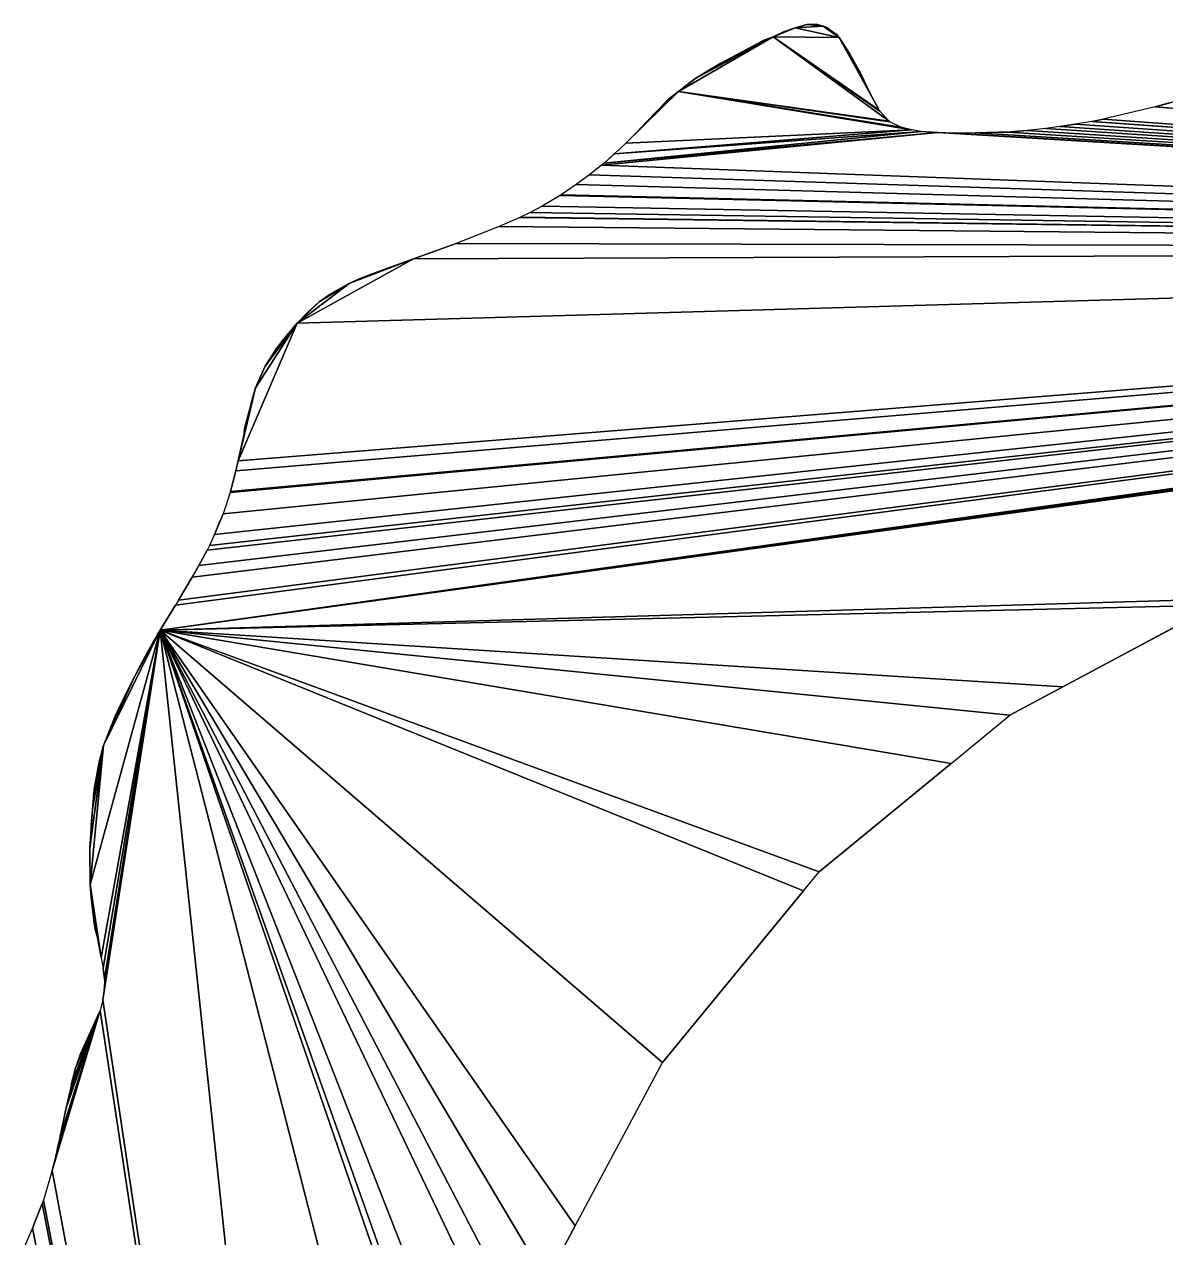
# Model space of a CAD drawing. Extents: x -96 to 96, y -91 to 94.
# Drawn here: x -83 to -26.8, y 25.8 to 85.6 of the extents above; entities that cross this region are included whole.
import ezdxf

# ---------------------------------------------------------------- set-up
doc = ezdxf.new("R2010")
doc.units = 0

msp = doc.modelspace()

# ---------------------------------------------------------------- linework, layer by layer
for points in [[(-44.42, 85.577, 104), (-44.499, 85.567, 104), (-45.021, 85.421, 104)], [(-43.633, 85.494, 104), (-44.42, 85.577, 104), (-45.021, 85.421, 104)], [(-42.853, 84.944, 104), (-43.633, 85.494, 104), (-45.021, 85.421, 104)], [(-43.633, 85.494, 104), (-43.977, 85.591, 104), (-44.42, 85.577, 104)], [(-43.238, 85.267, 104), (-43.455, 85.436, 104), (-43.633, 85.494, 104)], [(-42.853, 84.944, 104), (-43.238, 85.267, 104), (-43.633, 85.494, 104)], [(-46.101, 84.97, 104), (-49.908, 82.932, 104), (-50.761, 82.271, 104)], [(-40.38, 80.813, 104), (-46.101, 84.97, 104), (-50.761, 82.271, 104)], [(-46.101, 84.97, 104), (-49.194, 83.356, 104), (-49.908, 82.932, 104)], [(-46.101, 84.97, 104), (-48.674, 83.668, 104), (-49.194, 83.356, 104)], [(-46.101, 84.97, 104), (-46.637, 84.762, 104), (-48.674, 83.668, 104)], [(-46.101, 84.97, 104), (-46.586, 84.788, 104), (-46.637, 84.762, 104)], [(-45.021, 85.421, 104), (-45.593, 85.215, 104), (-46.101, 84.97, 104)], [(-42.853, 84.944, 104), (-45.021, 85.421, 104), (-46.101, 84.97, 104)], [(-40.874, 81.367, 104), (-42.853, 84.944, 104), (-46.101, 84.97, 104)], [(-40.824, 81.29, 104), (-40.874, 81.367, 104), (-46.101, 84.97, 104)], [(-40.38, 80.813, 104), (-40.824, 81.29, 104), (-46.101, 84.97, 104)], [(-45.021, 85.421, 104), (-45.543, 85.236, 104), (-45.593, 85.215, 104)], [(-42.853, 84.944, 104), (-42.935, 85.052, 104), (-43.238, 85.267, 104)], [(-42.332, 84.149, 104), (-42.447, 84.344, 104), (-42.853, 84.944, 104)], [(-41.797, 83.187, 104), (-42.332, 84.149, 104), (-42.853, 84.944, 104)], [(-41.317, 82.182, 104), (-41.797, 83.187, 104), (-42.853, 84.944, 104)], [(-40.874, 81.367, 104), (-41.317, 82.182, 104), (-42.853, 84.944, 104)], [(-41.797, 83.187, 104), (-41.799, 83.191, 104), (-42.332, 84.149, 104)], [(-49.194, 83.356, 104), (-49.195, 83.356, 104), (-49.908, 82.932, 104)], [(-41.317, 82.182, 104), (-41.367, 82.292, 104), (-41.797, 83.187, 104)], [(-49.908, 82.932, 104), (-50.392, 82.567, 104), (-50.761, 82.271, 104)], [(-49.908, 82.932, 104), (-49.986, 82.877, 104), (-50.392, 82.567, 104)], [(-50.761, 82.271, 104), (-52.831, 80.254, 104), (-53.354, 79.732, 104)], [(-39.28, 80.383, 104), (-50.761, 82.271, 104), (-53.354, 79.732, 104)], [(-50.761, 82.271, 104), (-52.332, 80.784, 104), (-52.831, 80.254, 104)], [(-50.761, 82.271, 104), (-52.298, 80.823, 104), (-52.332, 80.784, 104)], [(-50.761, 82.271, 104), (-51.362, 81.783, 104), (-52.298, 80.823, 104)], [(-50.761, 82.271, 104), (-51.283, 81.865, 104), (-51.362, 81.783, 104)], [(-50.761, 82.271, 104), (-51.252, 81.894, 104), (-51.283, 81.865, 104)], [(-50.761, 82.271, 104), (-51.112, 82.005, 104), (-51.252, 81.894, 104)], [(-40.349, 80.79, 104), (-40.38, 80.813, 104), (-50.761, 82.271, 104)], [(-39.802, 80.523, 104), (-40.349, 80.79, 104), (-50.761, 82.271, 104)], [(-39.751, 80.502, 104), (-39.802, 80.523, 104), (-50.761, 82.271, 104)], [(-39.28, 80.383, 104), (-39.751, 80.502, 104), (-50.761, 82.271, 104)], [(-40.874, 81.367, 104), (-41.271, 82.103, 104), (-41.317, 82.182, 104)], [(-51.362, 81.783, 104), (-51.832, 81.311, 104), (-52.298, 80.823, 104)], [(57.738, 74.516, 104), (-27.276, 81.529, 104), (-29.84, 80.917, 104)], [(-26.247, 81.805, 104), (-26.754, 81.678, 104), (-27.276, 81.529, 104)], [(57.738, 74.516, 104), (-26.247, 81.805, 104), (-27.276, 81.529, 104)], [(57.738, 74.516, 104), (-30.406, 80.8, 104), (-31.199, 80.667, 104)], [(57.738, 74.516, 104), (-30.362, 80.808, 104), (-30.406, 80.8, 104)], [(-29.84, 80.917, 104), (-30.309, 80.821, 104), (-30.362, 80.808, 104)], [(57.738, 74.516, 104), (-29.84, 80.917, 104), (-30.362, 80.808, 104)], [(-29.84, 80.917, 104), (-29.84, 80.917, 104), (-30.309, 80.821, 104)], [(-37.981, 80.253, 104), (-54.427, 78.744, 104), (-54.547, 78.647, 104)], [(57.738, 74.516, 104), (-37.981, 80.253, 104), (-54.547, 78.647, 104)], [(-38.801, 80.305, 104), (-53.91, 79.216, 104), (-54.427, 78.744, 104)], [(-37.981, 80.253, 104), (-38.801, 80.305, 104), (-54.427, 78.744, 104)], [(-39.28, 80.383, 104), (-53.354, 79.732, 104), (-53.91, 79.216, 104)], [(-38.801, 80.305, 104), (-39.28, 80.383, 104), (-53.91, 79.216, 104)], [(-37.981, 80.253, 104), (-37.994, 80.254, 104), (-38.801, 80.305, 104)], [(57.738, 74.516, 104), (-37.196, 80.222, 104), (-37.981, 80.253, 104)], [(57.738, 74.516, 104), (-37.192, 80.222, 104), (-37.196, 80.222, 104)], [(57.738, 74.516, 104), (-36.132, 80.238, 104), (-37.192, 80.222, 104)], [(-34.54, 80.278, 104), (-35.004, 80.27, 104), (-36.132, 80.238, 104)], [(57.738, 74.516, 104), (-34.54, 80.278, 104), (-36.132, 80.238, 104)], [(-35.004, 80.27, 104), (-35.569, 80.26, 104), (-36.132, 80.238, 104)], [(-34.54, 80.278, 104), (-34.915, 80.273, 104), (-35.004, 80.27, 104)], [(-33.582, 80.365, 104), (-34.229, 80.311, 104), (-34.54, 80.278, 104)], [(57.738, 74.516, 104), (-33.582, 80.365, 104), (-34.54, 80.278, 104)], [(57.738, 74.516, 104), (-32.666, 80.457, 104), (-33.582, 80.365, 104)], [(57.738, 74.516, 104), (-31.973, 80.549, 104), (-32.666, 80.457, 104)], [(-31.199, 80.667, 104), (-31.217, 80.665, 104), (-31.973, 80.549, 104)], [(57.738, 74.516, 104), (-31.199, 80.667, 104), (-31.973, 80.549, 104)], [(-53.91, 79.216, 104), (-53.927, 79.202, 104), (-54.427, 78.744, 104)], [(57.738, 74.516, 104), (-54.547, 78.647, 104), (-55.143, 78.179, 104)], [(57.738, 74.516, 104), (-55.143, 78.179, 104), (-55.807, 77.696, 104)], [(57.738, 74.516, 104), (-56.587, 77.16, 104), (-57.481, 76.634, 104)], [(57.738, 74.516, 104), (-56.54, 77.19, 104), (-56.587, 77.16, 104)], [(57.738, 74.516, 104), (-55.807, 77.696, 104), (-56.54, 77.19, 104)], [(57.738, 74.516, 104), (-57.481, 76.634, 104), (-58.068, 76.322, 104)], [(57.738, 74.516, 104), (-58.578, 76.067, 104), (-59.599, 75.63, 104)], [(57.738, 74.516, 104), (-58.541, 76.085, 104), (-58.578, 76.067, 104)], [(57.738, 74.516, 104), (-58.068, 76.322, 104), (-58.541, 76.085, 104)], [(57.738, 74.516, 104), (-59.599, 75.63, 104), (-61.718, 74.798, 104)], [(-61.718, 74.798, 104), (-63.77, 74.047, 104), (-63.813, 74.03, 104)], [(57.738, 74.516, 104), (-61.718, 74.798, 104), (-63.813, 74.03, 104)], [(57.738, 74.516, 104), (-75.537, 56.974, 104), (-76.301, 55.739, 104)], [(8.004, 67.535, 104), (57.738, 74.516, 104), (-76.301, 55.739, 104)], [(57.738, 74.516, 104), (-75.386, 57.222, 104), (-75.537, 56.974, 104)], [(57.738, 74.516, 104), (-74.715, 58.354, 104), (-75.386, 57.222, 104)], [(57.738, 74.516, 104), (-74.382, 58.922, 104), (-74.715, 58.354, 104)], [(57.738, 74.516, 104), (-73.975, 59.678, 104), (-74.382, 58.922, 104)], [(57.738, 74.516, 104), (-73.856, 59.914, 104), (-73.975, 59.678, 104)], [(57.738, 74.516, 104), (-73.613, 60.453, 104), (-73.856, 59.914, 104)], [(57.738, 74.516, 104), (-73.197, 61.48, 104), (-73.613, 60.453, 104)], [(57.738, 74.516, 104), (-72.846, 62.524, 104), (-73.197, 61.48, 104)], [(57.738, 74.516, 104), (-72.831, 62.574, 104), (-72.846, 62.524, 104)], [(57.738, 74.516, 104), (-72.569, 63.593, 104), (-72.831, 62.574, 104)], [(57.738, 74.516, 104), (-72.447, 64.084, 104), (-72.569, 63.593, 104)], [(57.738, 74.516, 104), (-69.54, 70.863, 104), (-72.447, 64.084, 104)], [(57.738, 74.516, 104), (-63.813, 74.03, 104), (-69.54, 70.863, 104)], [(-63.813, 74.03, 104), (-66.991, 72.818, 104), (-69.54, 70.863, 104)], [(-63.813, 74.03, 104), (-64.774, 73.697, 104), (-66.991, 72.818, 104)], [(-64.774, 73.697, 104), (-66.521, 73.038, 104), (-66.991, 72.818, 104)], [(-64.774, 73.697, 104), (-65.936, 73.268, 104), (-66.521, 73.038, 104)], [(-63.813, 74.03, 104), (-63.887, 74.006, 104), (-64.774, 73.697, 104)], [(-66.521, 73.038, 104), (-66.953, 72.836, 104), (-66.991, 72.818, 104)], [(-66.991, 72.818, 104), (-68.467, 71.918, 104), (-69.54, 70.863, 104)], [(-66.991, 72.818, 104), (-67.593, 72.479, 104), (-68.467, 71.918, 104)], [(-67.593, 72.479, 104), (-67.989, 72.252, 104), (-68.467, 71.918, 104)], [(-66.991, 72.818, 104), (-67.535, 72.515, 104), (-67.593, 72.479, 104)], [(-68.467, 71.918, 104), (-69.016, 71.403, 104), (-69.54, 70.863, 104)], [(-68.467, 71.918, 104), (-68.468, 71.916, 104), (-69.016, 71.403, 104)], [(-69.016, 71.403, 104), (-69.034, 71.386, 104), (-69.54, 70.863, 104)], [(-69.54, 70.863, 104), (-71.599, 67.678, 104), (-72.447, 64.084, 104)], [(-69.54, 70.863, 104), (-71.114, 68.745, 104), (-71.599, 67.678, 104)], [(-69.54, 70.863, 104), (-70.611, 69.539, 104), (-71.114, 68.745, 104)], [(-69.54, 70.863, 104), (-70.299, 69.961, 104), (-70.611, 69.539, 104)], [(-69.54, 70.863, 104), (-70.072, 70.243, 104), (-70.299, 69.961, 104)], [(-69.54, 70.863, 104), (-69.99, 70.352, 104), (-70.072, 70.243, 104)], [(-70.299, 69.961, 104), (-70.594, 69.564, 104), (-70.611, 69.539, 104)], [(-70.299, 69.961, 104), (-70.4, 69.832, 104), (-70.594, 69.564, 104)], [(-70.4, 69.832, 104), (-70.4, 69.832, 104), (-70.299, 69.961, 104)], [(-70.299, 69.961, 104), (-70.4, 69.832, 104), (-70.299, 69.961, 104)], [(-70.072, 70.243, 104), (-70.186, 70.101, 104), (-70.299, 69.961, 104)], [(-70.299, 69.961, 104), (-70.186, 70.101, 104), (-70.299, 69.961, 104)], [(-70.611, 69.539, 104), (-71.091, 68.786, 104), (-71.114, 68.745, 104)], [(-70.611, 69.539, 104), (-70.636, 69.503, 104), (-71.091, 68.786, 104)], [(-70.594, 69.564, 104), (-70.611, 69.539, 104), (-70.594, 69.564, 104)], [(-70.594, 69.564, 104), (-70.594, 69.564, 104), (-70.4, 69.832, 104)], [(-70.4, 69.832, 104), (-70.594, 69.564, 104), (-70.4, 69.832, 104)], [(-71.114, 68.745, 104), (-71.467, 67.969, 104), (-71.599, 67.678, 104)], [(-71.114, 68.745, 104), (-71.368, 68.215, 104), (-71.467, 67.969, 104)], [(-71.599, 67.678, 104), (-72.164, 65.419, 104), (-72.447, 64.084, 104)], [(-71.599, 67.678, 104), (-72.144, 65.678, 104), (-72.164, 65.419, 104)], [(-71.599, 67.678, 104), (-71.748, 67.221, 104), (-72.144, 65.678, 104)], [(-71.467, 67.969, 104), (-71.575, 67.743, 104), (-71.599, 67.678, 104)], [(7.878, 67.516, 104), (8.004, 67.535, 104), (-76.301, 55.739, 104)], [(7.082, 67.394, 104), (7.878, 67.516, 104), (-76.301, 55.739, 104)], [(-76.301, 55.739, 104), (6.165, 67.221, 104), (7.082, 67.394, 104)], [(-76.301, 55.739, 104), (5.625, 67.086, 104), (6.165, 67.221, 104)], [(-76.301, 55.739, 104), (5.379, 67.035, 104), (5.625, 67.086, 104)], [(-76.301, 55.739, 104), (5.21, 66.992, 104), (5.379, 67.035, 104)], [(-76.301, 55.739, 104), (5.01, 66.927, 104), (5.21, 66.992, 104)], [(-76.301, 55.739, 104), (-23.726, 57.281, 104), (5.01, 66.927, 104)], [(-72.164, 65.419, 104), (-72.217, 65.184, 104), (-72.447, 64.084, 104)], [(-72.144, 65.678, 104), (-72.149, 65.655, 104), (-72.164, 65.419, 104)], [(-72.447, 64.084, 104), (-72.566, 63.61, 104), (-72.569, 63.593, 104)], [(-72.569, 63.593, 104), (-72.825, 62.599, 104), (-72.831, 62.574, 104)], [(-73.197, 61.48, 104), (-73.403, 61.008, 104), (-73.613, 60.453, 104)], [(-73.975, 59.678, 104), (-74.307, 59.074, 104), (-74.382, 58.922, 104)], [(-74.382, 58.922, 104), (-74.691, 58.399, 104), (-74.715, 58.354, 104)], [(-74.715, 58.354, 104), (-74.813, 58.204, 104), (-75.386, 57.222, 104)], [(-74.715, 58.354, 104), (-74.771, 58.27, 104), (-74.813, 58.204, 104)], [(-76.301, 55.739, 104), (-24.291, 56.979, 104), (-23.726, 57.281, 104)], [(-76.301, 55.739, 104), (-31.835, 52.946, 104), (-24.291, 56.979, 104)], [(-75.537, 56.974, 104), (-75.819, 56.541, 104), (-76.301, 55.739, 104)], [(-31.835, 52.946, 104), (-25.407, 56.382, 104), (-24.291, 56.979, 104)], [(-31.835, 52.946, 104), (-27.661, 55.178, 104), (-25.407, 56.382, 104)], [(-27.661, 55.178, 104), (-26.796, 55.64, 104), (-25.407, 56.382, 104)], [(-76.301, 55.739, 104), (-79.078, 50.052, 104), (-79.746, 43.214, 104)], [(-76.301, 55.739, 104), (-79.746, 43.214, 104), (-79.194, 39.619, 104)], [(-76.301, 55.739, 104), (-79.194, 39.619, 104), (-79.107, 39.089, 104)], [(-76.301, 55.739, 104), (-79.055, 37.995, 104), (-79.124, 37.523, 104)], [(-76.301, 55.739, 104), (-79.124, 37.523, 104), (-62.716, -72.125, 104)], [(-76.301, 55.739, 104), (-79.107, 39.089, 104), (-79.038, 38.567, 104)], [(-76.301, 55.739, 104), (-77.574, 53.416, 104), (-79.078, 50.052, 104)], [(-76.301, 55.739, 104), (-79.049, 38.045, 104), (-79.055, 37.995, 104)], [(-76.301, 55.739, 104), (-79.036, 38.517, 104), (-79.049, 38.045, 104)], [(-76.301, 55.739, 104), (-79.038, 38.567, 104), (-79.036, 38.517, 104)], [(-76.301, 55.739, 104), (-77.375, 53.8, 104), (-77.574, 53.416, 104)], [(-76.301, 55.739, 104), (-76.912, 54.664, 104), (-77.375, 53.8, 104)], [(-76.301, 55.739, 104), (-76.422, 55.531, 104), (-76.912, 54.664, 104)], [(-76.301, 55.739, 104), (-76.361, 55.643, 104), (-76.422, 55.531, 104)], [(-76.301, 55.739, 104), (-62.716, -72.125, 104), (-62, 0, 104)], [(-76.301, 55.739, 104), (-62, 0, 104), (-60.917, 11, 104)], [(-76.301, 55.739, 104), (-60.917, 11, 104), (-60.809, 12.096, 104)], [(-76.301, 55.739, 104), (-60.809, 12.096, 104), (-60.101, 14.429, 104)], [(-76.301, 55.739, 104), (-60.101, 14.429, 104), (-58.719, 18.983, 104)], [(-76.301, 55.739, 104), (-58.719, 18.983, 104), (-58.145, 20.876, 104)], [(-76.301, 55.739, 104), (-58.145, 20.876, 104), (-57.281, 23.726, 104)], [(-76.301, 55.739, 104), (-57.281, 23.726, 104), (-55.854, 26.395, 104)], [(-76.301, 55.739, 104), (-55.854, 26.395, 104), (-51.551, 34.445, 104)], [(-76.301, 55.739, 104), (-51.551, 34.445, 104), (-44.611, 42.901, 104)], [(-76.301, 55.739, 104), (-44.611, 42.901, 104), (-43.841, 43.841, 104)], [(-76.301, 55.739, 104), (-43.841, 43.841, 104), (-37.333, 49.181, 104)], [(-76.301, 55.739, 104), (-37.333, 49.181, 104), (-34.445, 51.551, 104)], [(-76.301, 55.739, 104), (-34.445, 51.551, 104), (-31.835, 52.946, 104)], [(-76.422, 55.531, 104), (-76.895, 54.695, 104), (-76.912, 54.664, 104)], [(-76.422, 55.531, 104), (-76.887, 54.711, 104), (-76.895, 54.695, 104)], [(-76.912, 54.664, 104), (-77.2, 54.15, 104), (-77.375, 53.8, 104)], [(-77.574, 53.416, 104), (-78.21, 52.118, 104), (-79.078, 50.052, 104)], [(-77.574, 53.416, 104), (-77.884, 52.808, 104), (-78.21, 52.118, 104)], [(-77.574, 53.416, 104), (-77.864, 52.85, 104), (-77.884, 52.808, 104)], [(-77.375, 53.8, 104), (-77.459, 53.649, 104), (-77.574, 53.416, 104)], [(-77.884, 52.808, 104), (-77.899, 52.776, 104), (-78.21, 52.118, 104)], [(-34.445, 51.551, 104), (-33.98, 51.8, 104), (-31.835, 52.946, 104)], [(-33.98, 51.8, 104), (-32.847, 52.406, 104), (-31.835, 52.946, 104)], [(-78.21, 52.118, 104), (-78.24, 52.056, 104), (-79.078, 50.052, 104)], [(-78.24, 52.056, 104), (-78.508, 51.513, 104), (-79.078, 50.052, 104)], [(-78.24, 52.056, 104), (-78.477, 51.585, 104), (-78.508, 51.513, 104)], [(-78.21, 52.118, 104), (-78.227, 52.086, 104), (-78.24, 52.056, 104)], [(-78.508, 51.513, 104), (-78.926, 50.472, 104), (-79.078, 50.052, 104)], [(-79.078, 50.052, 104), (-79.623, 46.917, 104), (-79.753, 44.99, 104)], [(-79.078, 50.052, 104), (-79.753, 44.99, 104), (-79.746, 43.214, 104)], [(-79.078, 50.052, 104), (-79.523, 48.011, 104), (-79.623, 46.917, 104)], [(-79.078, 50.052, 104), (-79.277, 49.319, 104), (-79.523, 48.011, 104)], [(-79.078, 50.052, 104), (-79.11, 49.948, 104), (-79.277, 49.319, 104)], [(-79.11, 49.948, 104), (-79.277, 49.319, 104), (-79.277, 49.319, 104)], [(-79.078, 50.052, 104), (-79.096, 49.998, 104), (-79.11, 49.948, 104)], [(-79.277, 49.319, 104), (-79.504, 48.134, 104), (-79.523, 48.011, 104)], [(-79.277, 49.319, 104), (-79.45, 48.483, 104), (-79.504, 48.134, 104)], [(-43.841, 43.841, 104), (-38.01, 48.626, 104), (-37.333, 49.181, 104)], [(-79.523, 48.011, 104), (-79.573, 47.579, 104), (-79.623, 46.917, 104)], [(-79.523, 48.011, 104), (-79.54, 47.911, 104), (-79.573, 47.579, 104)], [(-79.504, 48.134, 104), (-79.523, 48.012, 104), (-79.523, 48.011, 104)], [(-79.523, 48.012, 104), (-79.523, 48.012, 104), (-79.504, 48.134, 104)], [(-79.523, 48.012, 104), (-79.523, 48.011, 104), (-79.523, 48.012, 104)], [(-79.623, 46.917, 104), (-79.699, 46.116, 104), (-79.753, 44.99, 104)], [(-79.623, 46.917, 104), (-79.66, 46.631, 104), (-79.699, 46.116, 104)], [(-79.753, 44.99, 104), (-79.766, 43.735, 104), (-79.746, 43.214, 104)], [(-79.746, 43.214, 104), (-79.716, 42.797, 104), (-79.694, 42.592, 104)], [(-79.746, 43.214, 104), (-79.694, 42.592, 104), (-79.522, 41.176, 104)], [(-79.746, 43.214, 104), (-79.522, 41.176, 104), (-79.518, 41.137, 104)], [(-79.746, 43.214, 104), (-79.518, 41.137, 104), (-79.386, 40.6, 104)], [(-79.746, 43.214, 104), (-79.386, 40.6, 104), (-79.194, 39.619, 104)], [(-79.694, 42.592, 104), (-79.648, 42.125, 104), (-79.522, 41.176, 104)], [(-51.551, 34.445, 104), (-49.056, 37.486, 104), (-44.611, 42.901, 104)], [(-79.522, 41.176, 104), (-79.521, 41.164, 104), (-79.518, 41.137, 104)], [(-79.521, 41.164, 104), (-79.52, 41.151, 104), (-79.518, 41.137, 104)], [(-79.521, 41.164, 104), (-79.52, 41.151, 104), (-79.52, 41.151, 104)], [(-79.52, 41.151, 104), (-79.518, 41.137, 104), (-79.52, 41.151, 104)], [(-79.518, 41.137, 104), (-79.517, 41.126, 104), (-79.505, 41.065, 104)], [(-79.518, 41.137, 104), (-79.505, 41.065, 104), (-79.386, 40.6, 104)], [(-79.505, 41.065, 104), (-79.44, 40.8, 104), (-79.386, 40.6, 104)], [(-79.386, 40.6, 104), (-79.244, 39.846, 104), (-79.194, 39.619, 104)], [(-79.107, 39.089, 104), (-79.104, 39.038, 104), (-79.038, 38.567, 104)], [(-79.124, 37.523, 104), (-79.253, 37, 104), (-62.716, -72.125, 104)], [(-79.253, 37, 104), (-81.477, 29.622, 104), (-81.61, 29.118, 104)], [(-79.253, 37, 104), (-81.61, 29.118, 104), (-62.716, -72.125, 104)], [(-79.253, 37, 104), (-81.238, 30.688, 104), (-81.477, 29.622, 104)], [(-79.253, 37, 104), (-81.229, 30.727, 104), (-81.238, 30.688, 104)], [(-79.253, 37, 104), (-80.917, 32.213, 104), (-81.229, 30.727, 104)], [(-79.253, 37, 104), (-80.844, 32.52, 104), (-80.917, 32.213, 104)], [(-79.253, 37, 104), (-80.769, 32.843, 104), (-80.844, 32.52, 104)], [(-79.253, 37, 104), (-79.272, 36.951, 104), (-80.769, 32.843, 104)], [(-79.272, 36.951, 104), (-80.679, 33.35, 104), (-80.769, 32.843, 104)], [(-79.272, 36.951, 104), (-80.458, 34.156, 104), (-80.679, 33.35, 104)], [(-79.272, 36.951, 104), (-80.433, 34.248, 104), (-80.458, 34.156, 104)], [(-79.272, 36.951, 104), (-80.219, 34.863, 104), (-80.433, 34.248, 104)], [(-79.272, 36.951, 104), (-79.361, 36.773, 104), (-80.219, 34.863, 104)], [(-79.272, 36.951, 104), (-79.302, 36.895, 104), (-79.361, 36.773, 104)], [(-80.219, 34.863, 104), (-80.219, 34.863, 104), (-80.433, 34.248, 104)], [(-80.458, 34.156, 104), (-80.509, 33.984, 104), (-80.679, 33.35, 104)], [(-80.844, 32.52, 104), (-80.91, 32.254, 104), (-80.917, 32.213, 104)], [(-80.769, 32.843, 104), (-80.787, 32.776, 104), (-80.844, 32.52, 104)], [(-80.917, 32.213, 104), (-81.039, 31.68, 104), (-81.229, 30.727, 104)], [(-81.238, 30.688, 104), (-81.369, 30.166, 104), (-81.477, 29.622, 104)], [(-81.238, 30.688, 104), (-81.248, 30.651, 104), (-81.369, 30.166, 104)], [(-81.477, 29.622, 104), (-81.483, 29.6, 104), (-81.61, 29.118, 104)], [(-81.61, 29.118, 104), (-82.046, 27.668, 104), (-62.716, -72.125, 104)], [(-82.046, 27.668, 104), (-82.109, 27.493, 104), (-62.716, -72.125, 104)], [(-82.109, 27.493, 104), (-82.579, 26.301, 104), (-82.585, 26.283, 104)], [(-82.109, 27.493, 104), (-82.585, 26.283, 104), (-62.716, -72.125, 104)], [(-57.281, 23.726, 104), (-56.246, 25.662, 104), (-55.854, 26.395, 104)], [(-82.585, 26.283, 104), (-82.988, 25.338, 104), (-62.716, -72.125, 104)]]:
    msp.add_3dface(points)

doc.saveas('drawing.dxf')
